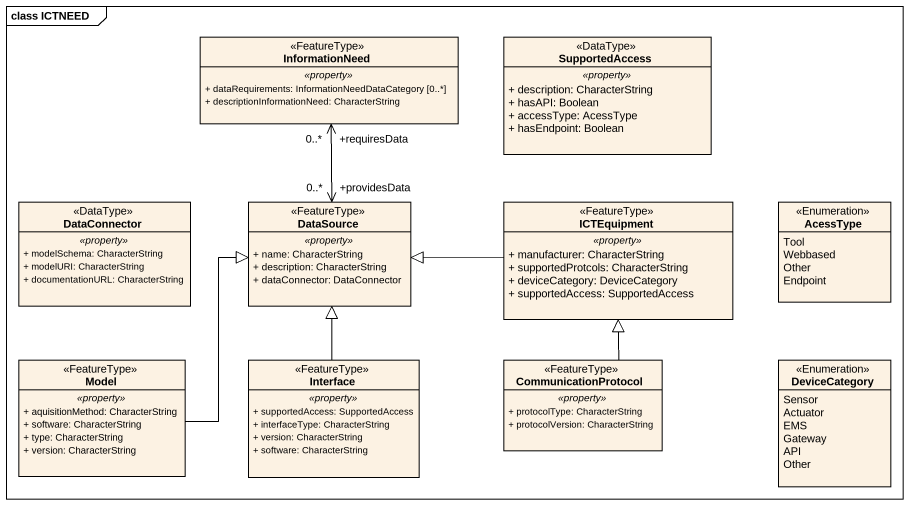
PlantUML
@startuml
mainframe class ICTNEED
hide circle
hide empty members
skinparam classAttributeIconSize 0
class InformationNeed <<FeatureType>> {
  .. <<property>> ..
  + dataRequirements: InformationNeedDataCategory [0..*]
  + descriptionInformationNeed: CharacterString
}
class SupportedAccess <<DataType>> {
  .. <<property>> ..
  + description: CharacterString
  + hasAPI: Boolean
  + accessType: AcessType
  + hasEndpoint: Boolean
}
class DataConnector <<DataType>> {
  .. <<property>> ..
  + modelSchema: CharacterString
  + modelURI: CharacterString
  + documentationURL: CharacterString
}
class DataSource <<FeatureType>> {
  .. <<property>> ..
  + name: CharacterString
  + description: CharacterString
  + dataConnector: DataConnector
}
class ICTEquipment <<FeatureType>> {
  .. <<property>> ..
  + manufacturer: CharacterString
  + supportedProtcols: CharacterString
  + deviceCategory: DeviceCategory
  + supportedAccess: SupportedAccess
}
enum AcessType <<Enumeration>> {
  Tool
  Webbased
  Other
  Endpoint
}
class Model <<FeatureType>> {
  .. <<property>> ..
  + aquisitionMethod: CharacterString
  + software: CharacterString
  + type: CharacterString
  + version: CharacterString
}
class "Interface" as Interface_ <<FeatureType>> {
  .. <<property>> ..
  + supportedAccess: SupportedAccess
  + interfaceType: CharacterString
  + version: CharacterString
  + software: CharacterString
}
class CommunicationProtocol <<FeatureType>> {
  .. <<property>> ..
  + protocolType: CharacterString
  + protocolVersion: CharacterString
}
enum DeviceCategory <<Enumeration>> {
  Sensor
  Actuator
  EMS
  Gateway
  API
  Other
}
DataSource "+providesData\n0..*" <-up-> "+requiresData\n0..*" InformationNeed
ICTEquipment -left-|> DataSource
Model -up-|> DataSource
Interface_ -up-|> DataSource
CommunicationProtocol -up-|> ICTEquipment
@enduml
